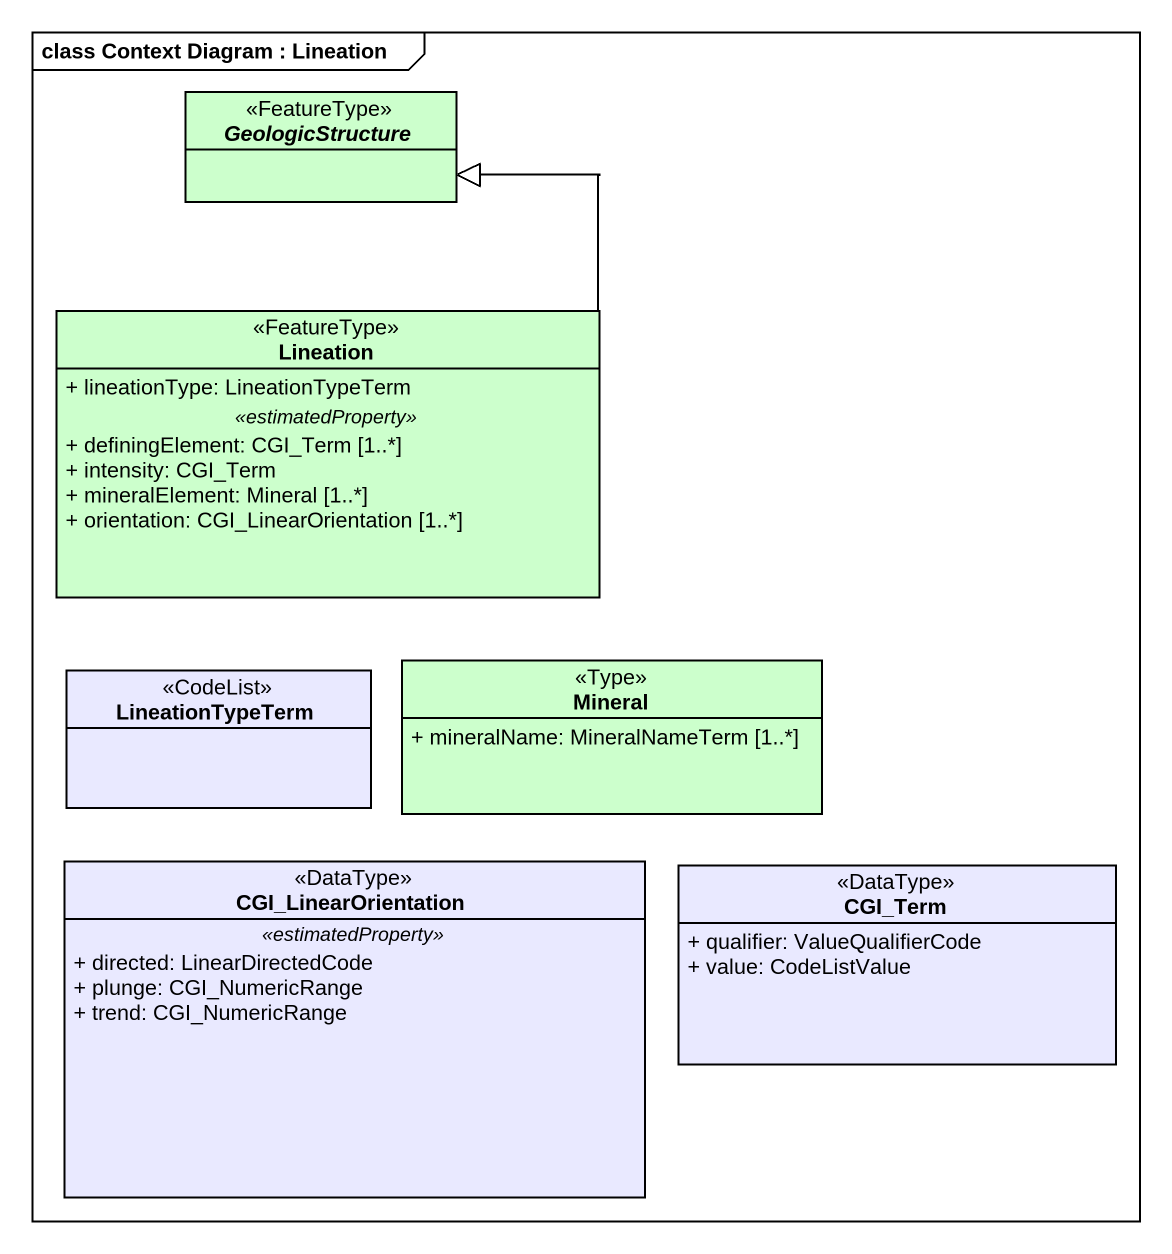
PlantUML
@startuml
mainframe class Context Diagram : Lineation
hide circle
hide empty members
skinparam classAttributeIconSize 0
abstract class GeologicStructure <<FeatureType>> #CCFFCC
class Lineation <<FeatureType>> #CCFFCC {
  + lineationType: LineationTypeTerm
  .. <<estimatedProperty>> ..
  + definingElement: CGI_Term [1..*]
  + intensity: CGI_Term
  + mineralElement: Mineral [1..*]
  + orientation: CGI_LinearOrientation [1..*]
}
class LineationTypeTerm <<CodeList>> #E9E9FF
class Mineral <<Type>> #CCFFCC {
  + mineralName: MineralNameTerm [1..*]
}
class CGI_LinearOrientation <<DataType>> #E9E9FF {
  .. <<estimatedProperty>> ..
  + directed: LinearDirectedCode
  + plunge: CGI_NumericRange
  + trend: CGI_NumericRange
}
class CGI_Term <<DataType>> #E9E9FF {
  + qualifier: ValueQualifierCode
  + value: CodeListValue
}
Lineation -up-|> GeologicStructure
@enduml
